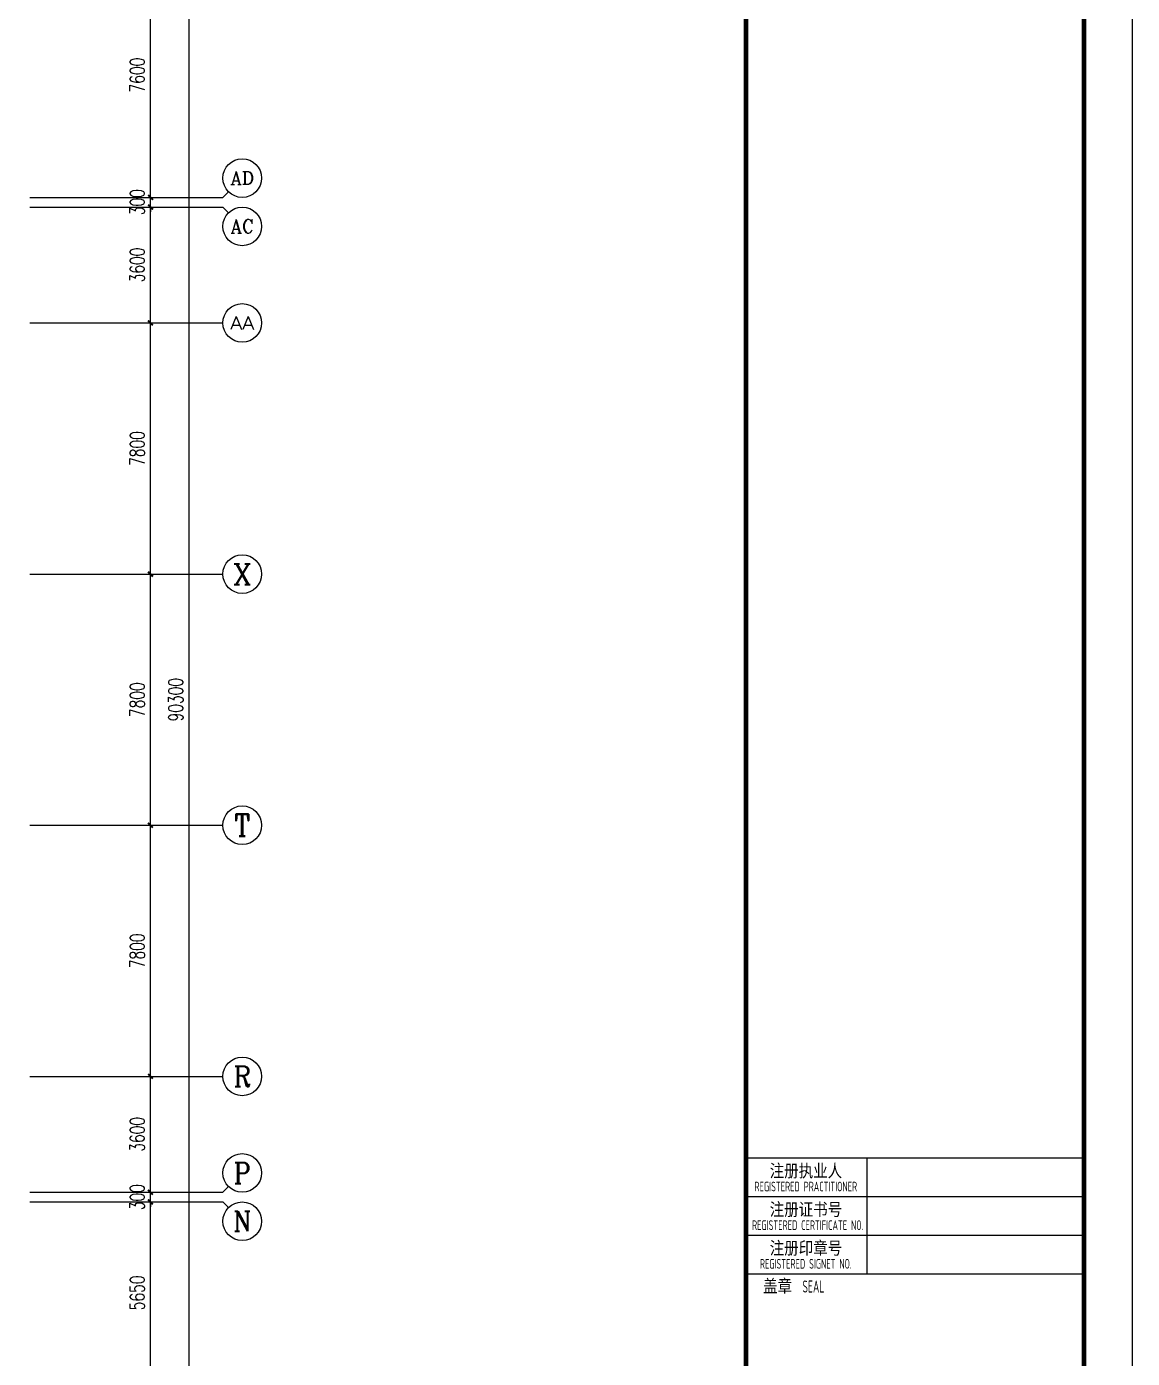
# Model space of a CAD drawing. Extents: x 101023 to 279373, y -114511 to 293844.
# Drawn here: x 245035 to 279373, y -72574 to -31212 of the extents above; entities that cross this region are included whole.
import ezdxf
from ezdxf.enums import TextEntityAlignment as Align

# ---------------------------------------------------------------- set-up
doc = ezdxf.new("R2010")
doc.units = 0
doc.header["$LTSCALE"] = 1000
doc.header["$MEASUREMENT"] = 0
for name, color, linetype in [('AXIS', 3, 'Continuous'), ('AXIS_TEXT', 7, 'Continuous'), ('BTTK', 7, 'Continuous'), ('PUB_TITLE', 7, 'Continuous'), ('STAIR', 2, 'Continuous'), ('WALL', 2, 'Continuous')]:
    doc.layers.add(name, color=color, linetype=linetype)
doc.styles.add('_TCH_AXIS', font='COMPLEX', dxfattribs={"bigfont": 'GBCBIG'})
doc.styles.add('_TCH_DIM_T3', font='SIMPLEX', dxfattribs={"width": 0.705882, "bigfont": 'GBCBIG'})
doc.styles.add('COMPLEX', font='COMPLEX')
doc.styles.add('HZ(TK)', font='geniso.shx', dxfattribs={"width": 0.9, "bigfont": 'hztxt.shx'})
doc.dimstyles.new('_TCH_ARCH&&150', dxfattribs={"dimtxt": 446.25, "dimasz": 150, "dimexe": 375, "dimexo": 450, "dimgap": 189.375, "dimtad": 1, "dimdec": 0, "dimzin": 0, "dimdsep": 46, "dimtxsty": '_TCH_DIM_T3', "dimblk": 'ARCHTICK', "dimcen": 0.09, "dimclrt": 7, "dimazin": 2, "dimtfac": 1, "dimtdec": 0, "dimtix": 1, "dimtmove": 2, "dimatfit": 3, "dimfxl": 1, "dimtolj": 1, "dimtzin": 0, "dimarcsym": 0})

# ---------------------------------------------------------------- blocks, each defined once
blk = doc.blocks.new('vhtemplate_2020年新竖式图框_A0')
at = {"layer": 'BTTK'}
for p, q in [((1179, 321.01), (1109, 321.01)), ((1134, 321.01), (1134, 297.01)), ((1179, 313.01), (1109, 313.01)), ((1179, 305.01), (1109, 305.01)), ((1179, 305.01), (1109, 305.01)), ((1134, 305.01), (1134, 297.01)), ((1179, 297.01), (1109, 297.01))]:
    blk.add_line(p, q, dxfattribs=at)
at = {"layer": 'PUB_TITLE', "color": 7}
blk.add_lwpolyline([(0, 0), (1189, 0), (1189, 841), (0, 841)], close=True, dxfattribs=at)
at = {"layer": 'PUB_TITLE', "const_width": 1}
blk.add_lwpolyline([(25, 10), (1179, 10), (1179, 831), (25, 831)], close=True, dxfattribs=at)
blk.add_lwpolyline([(1109, 10), (1109, 831)], dxfattribs=at)
at = {"layer": 'BTTK', "style": 'HZ(TK)'}
for s, p in [('注册执业人', (1121.42, 318.32)), ('注册证书号', (1121.42, 310.32)), ('注册印章号', (1121.42, 302.32))]:
    blk.add_text(s, height=3, dxfattribs=at).set_placement(p, align=Align.MIDDLE_CENTER)
at = {"layer": 'BTTK', "style": 'HZ(TK)', "width": 0.65}
for s, p in [('REGISTERED PRACTITIONER', (1121.39, 315.16)), ('REGISTERED CERTIFICATE NO.', (1121.78, 307.16)), ('REGISTERED SIGNET NO.', (1121.39, 299.16))]:
    blk.add_text(s, height=2, dxfattribs=at).set_placement(p, align=Align.MIDDLE_CENTER)
at = {"layer": 'BTTK', "color": 1, "style": 'HZ(TK)'}
blk.add_text('盖章  ', height=3, dxfattribs=at).set_placement((1117.25, 294.46), align=Align.MIDDLE_CENTER)
at = {"layer": 'BTTK', "color": 1, "style": 'HZ(TK)', "width": 0.65}
blk.add_text('SEAL', height=2.5, dxfattribs=at).set_placement((1122.96, 294.46), align=Align.MIDDLE_CENTER)
at = {"layer": 'BTTK', "color": 4, "style": 'HZ(TK)', "width": 0.9}
for tag, p in [('合作单位', (1144, 743.5)), ('建设单位', (1144, 209.5)), ('工程名称', (1144, 176.5)), ('子项名称', (1154, 160)), ('图纸名称', (1144, 141))]:
    blk.add_attdef(tag, text='', height=3.5, dxfattribs=at).set_placement(p, align=Align.MIDDLE_CENTER)
for tag, p in [('注册证书号', (1156.5, 309.01)), ('注册印章号', (1156.5, 301.01)), ('设计号', (1154, 193)), ('图别', (1137.75, 34)), ('图号', (1170.25, 34)), ('版本号', (1137.75, 26)), ('日期', (1170.25, 26))]:
    blk.add_attdef(tag, text='', height=3.5, dxfattribs=at).set_placement(p, align=Align.MIDDLE)
blk = doc.blocks.new('_AXISO')
blk.add_circle((0, 0), 0.5)
at = {"layer": 'AXIS_TEXT', "style": 'COMPLEX', "width": 1.041667}
blk.add_attdef('A', text='', height=0.56, dxfattribs=at).set_placement((-0.25, -0.28), (0.25, -0.28), align=Align.FIT)
blk = doc.blocks.new('_ArchTick')
at = {"color": 0, "linetype": 'ByBlock', "const_width": 0.4}
blk.add_lwpolyline([(-0.5, -0.5), (0.5, 0.5)], dxfattribs=at)
blk = doc.blocks.new('*D60')
at = {"layer": 'AXIS', "color": 0, "lineweight": -2, "transparency": 16777216}
for p, q in [((1046908, 863592), (1051783, 863592)), ((1051408, 773292), (1051408, 863592)), ((1046908, 773292), (1051783, 773292))]:
    blk.add_line(p, q, dxfattribs=at)
at = {"layer": 'Defpoints', "color": 0, "transparency": 16777216}
for p in [(1046458, 863592), (1051408, 863592), (1046458, 773292)]:
    blk.add_point(p, dxfattribs=at)
at = {"layer": 'AXIS', "color": 0, "lineweight": -2, "transparency": 16777216, "xscale": 150, "yscale": 150, "zscale": 150}
for p, rotation in [((1051408, 863592), 90), ((1051408, 773292), 270)]:
    blk.add_blockref('_ArchTick', p, dxfattribs=dict(at, rotation=rotation))
at = {"layer": 'AXIS', "color": 7, "transparency": 16777216, "insert": (1050996, 818442), "char_height": 446.2, "attachment_point": 5, "rotation": 90, "style": '_TCH_DIM_T3'}
blk.add_mtext('\\A1;90300', dxfattribs=at)
blk = doc.blocks.new('*D68')
at = {"layer": 'AXIS', "color": 0, "lineweight": -2, "transparency": 16777216}
for p, q in [((1046908, 802842), (1050583, 802842)), ((1050208, 797192), (1050208, 802842)), ((1046908, 797192), (1050583, 797192))]:
    blk.add_line(p, q, dxfattribs=at)
at = {"layer": 'Defpoints', "color": 0, "transparency": 16777216}
for p in [(1046458, 802842), (1050208, 802842), (1046458, 797192)]:
    blk.add_point(p, dxfattribs=at)
at = {"layer": 'AXIS', "color": 0, "lineweight": -2, "transparency": 16777216, "xscale": 150, "yscale": 150, "zscale": 150}
for p, rotation in [((1050208, 802842), 90), ((1050208, 797192), 270)]:
    blk.add_blockref('_ArchTick', p, dxfattribs=dict(at, rotation=rotation))
at = {"layer": 'AXIS', "color": 7, "transparency": 16777216, "insert": (1049796, 800017), "char_height": 446.2, "attachment_point": 5, "rotation": 90, "style": '_TCH_DIM_T3'}
blk.add_mtext('\\A1;5650', dxfattribs=at)
blk = doc.blocks.new('*D69')
at = {"layer": 'AXIS', "color": 0, "lineweight": -2, "transparency": 16777216}
for p, q in [((1050208, 803142), (1050208, 803292)), ((1046908, 803142), (1050583, 803142)), ((1046908, 802842), (1050583, 802842)), ((1050208, 802842), (1050208, 803142)), ((1050208, 802842), (1050208, 802692))]:
    blk.add_line(p, q, dxfattribs=at)
at = {"layer": 'Defpoints', "color": 0, "transparency": 16777216}
for p in [(1046458, 803142), (1046458, 802842), (1050208, 803142)]:
    blk.add_point(p, dxfattribs=at)
at = {"layer": 'AXIS', "color": 0, "lineweight": -2, "transparency": 16777216, "xscale": 150, "yscale": 150, "zscale": 150}
for p, rotation in [((1050208, 803142), 270), ((1050208, 802842), 90)]:
    blk.add_blockref('_ArchTick', p, dxfattribs=dict(at, rotation=rotation))
at = {"layer": 'AXIS', "color": 7, "transparency": 16777216, "insert": (1049796, 802992), "char_height": 446.2, "attachment_point": 5, "rotation": 90, "style": '_TCH_DIM_T3'}
blk.add_mtext('\\A1;300', dxfattribs=at)
blk = doc.blocks.new('*D70')
at = {"layer": 'AXIS', "color": 0, "lineweight": -2, "transparency": 16777216}
for p, q in [((1046908, 806742), (1050583, 806742)), ((1050208, 803142), (1050208, 806742)), ((1046908, 803142), (1050583, 803142))]:
    blk.add_line(p, q, dxfattribs=at)
at = {"layer": 'Defpoints', "color": 0, "transparency": 16777216}
for p in [(1046458, 806742), (1050208, 806742), (1046458, 803142)]:
    blk.add_point(p, dxfattribs=at)
at = {"layer": 'AXIS', "color": 0, "lineweight": -2, "transparency": 16777216, "xscale": 150, "yscale": 150, "zscale": 150}
for p, rotation in [((1050208, 806742), 90), ((1050208, 803142), 270)]:
    blk.add_blockref('_ArchTick', p, dxfattribs=dict(at, rotation=rotation))
at = {"layer": 'AXIS', "color": 7, "transparency": 16777216, "insert": (1049796, 804942), "char_height": 446.2, "attachment_point": 5, "rotation": 90, "style": '_TCH_DIM_T3'}
blk.add_mtext('\\A1;3600', dxfattribs=at)
blk = doc.blocks.new('*D71')
at = {"layer": 'AXIS', "color": 0, "lineweight": -2, "transparency": 16777216}
for p, q in [((1046908, 814542), (1050583, 814542)), ((1050208, 806742), (1050208, 814542)), ((1046908, 806742), (1050583, 806742))]:
    blk.add_line(p, q, dxfattribs=at)
at = {"layer": 'Defpoints', "color": 0, "transparency": 16777216}
for p in [(1046458, 814542), (1050208, 814542), (1046458, 806742)]:
    blk.add_point(p, dxfattribs=at)
at = {"layer": 'AXIS', "color": 0, "lineweight": -2, "transparency": 16777216, "xscale": 150, "yscale": 150, "zscale": 150}
for p, rotation in [((1050208, 814542), 90), ((1050208, 806742), 270)]:
    blk.add_blockref('_ArchTick', p, dxfattribs=dict(at, rotation=rotation))
at = {"layer": 'AXIS', "color": 7, "transparency": 16777216, "insert": (1049796, 810642), "char_height": 446.2, "attachment_point": 5, "rotation": 90, "style": '_TCH_DIM_T3'}
blk.add_mtext('\\A1;7800', dxfattribs=at)
blk = doc.blocks.new('*D72')
at = {"layer": 'AXIS', "color": 0, "lineweight": -2, "transparency": 16777216}
for p, q in [((1046908, 822342), (1050583, 822342)), ((1050208, 814542), (1050208, 822342)), ((1046908, 814542), (1050583, 814542))]:
    blk.add_line(p, q, dxfattribs=at)
at = {"layer": 'Defpoints', "color": 0, "transparency": 16777216}
for p in [(1046458, 822342), (1050208, 822342), (1046458, 814542)]:
    blk.add_point(p, dxfattribs=at)
at = {"layer": 'AXIS', "color": 0, "lineweight": -2, "transparency": 16777216, "xscale": 150, "yscale": 150, "zscale": 150}
for p, rotation in [((1050208, 822342), 90), ((1050208, 814542), 270)]:
    blk.add_blockref('_ArchTick', p, dxfattribs=dict(at, rotation=rotation))
at = {"layer": 'AXIS', "color": 7, "transparency": 16777216, "insert": (1049796, 818442), "char_height": 446.2, "attachment_point": 5, "rotation": 90, "style": '_TCH_DIM_T3'}
blk.add_mtext('\\A1;7800', dxfattribs=at)
blk = doc.blocks.new('*D73')
at = {"layer": 'AXIS', "color": 0, "lineweight": -2, "transparency": 16777216}
for p, q in [((1046908, 830142), (1050583, 830142)), ((1050208, 822342), (1050208, 830142)), ((1046908, 822342), (1050583, 822342))]:
    blk.add_line(p, q, dxfattribs=at)
at = {"layer": 'Defpoints', "color": 0, "transparency": 16777216}
for p in [(1046458, 830142), (1050208, 830142), (1046458, 822342)]:
    blk.add_point(p, dxfattribs=at)
at = {"layer": 'AXIS', "color": 0, "lineweight": -2, "transparency": 16777216, "xscale": 150, "yscale": 150, "zscale": 150}
for p, rotation in [((1050208, 830142), 90), ((1050208, 822342), 270)]:
    blk.add_blockref('_ArchTick', p, dxfattribs=dict(at, rotation=rotation))
at = {"layer": 'AXIS', "color": 7, "transparency": 16777216, "insert": (1049796, 826242), "char_height": 446.2, "attachment_point": 5, "rotation": 90, "style": '_TCH_DIM_T3'}
blk.add_mtext('\\A1;7800', dxfattribs=at)
blk = doc.blocks.new('*D74')
at = {"layer": 'AXIS', "color": 0, "lineweight": -2, "transparency": 16777216}
for p, q in [((1046908, 833742), (1050583, 833742)), ((1050208, 830142), (1050208, 833742)), ((1046908, 830142), (1050583, 830142))]:
    blk.add_line(p, q, dxfattribs=at)
at = {"layer": 'Defpoints', "color": 0, "transparency": 16777216}
for p in [(1046458, 833742), (1050208, 833742), (1046458, 830142)]:
    blk.add_point(p, dxfattribs=at)
at = {"layer": 'AXIS', "color": 0, "lineweight": -2, "transparency": 16777216, "xscale": 150, "yscale": 150, "zscale": 150}
for p, rotation in [((1050208, 833742), 90), ((1050208, 830142), 270)]:
    blk.add_blockref('_ArchTick', p, dxfattribs=dict(at, rotation=rotation))
at = {"layer": 'AXIS', "color": 7, "transparency": 16777216, "insert": (1049796, 831942), "char_height": 446.2, "attachment_point": 5, "rotation": 90, "style": '_TCH_DIM_T3'}
blk.add_mtext('\\A1;3600', dxfattribs=at)
blk = doc.blocks.new('*D75')
at = {"layer": 'AXIS', "color": 0, "lineweight": -2, "transparency": 16777216}
for p, q in [((1046908, 834042), (1050583, 834042)), ((1050208, 834042), (1050208, 834192)), ((1050208, 833742), (1050208, 834042)), ((1046908, 833742), (1050583, 833742)), ((1050208, 833742), (1050208, 833592))]:
    blk.add_line(p, q, dxfattribs=at)
at = {"layer": 'Defpoints', "color": 0, "transparency": 16777216}
for p in [(1046458, 834042), (1050208, 834042), (1046458, 833742)]:
    blk.add_point(p, dxfattribs=at)
at = {"layer": 'AXIS', "color": 0, "lineweight": -2, "transparency": 16777216, "xscale": 150, "yscale": 150, "zscale": 150}
for p, rotation in [((1050208, 834042), 270), ((1050208, 833742), 90)]:
    blk.add_blockref('_ArchTick', p, dxfattribs=dict(at, rotation=rotation))
at = {"layer": 'AXIS', "color": 7, "transparency": 16777216, "insert": (1049796, 833892), "char_height": 446.2, "attachment_point": 5, "rotation": 90, "style": '_TCH_DIM_T3'}
blk.add_mtext('\\A1;300', dxfattribs=at)
blk = doc.blocks.new('*D76')
at = {"layer": 'AXIS', "color": 0, "lineweight": -2, "transparency": 16777216}
for p, q in [((1046908, 841642), (1050583, 841642)), ((1050208, 834042), (1050208, 841642)), ((1046908, 834042), (1050583, 834042))]:
    blk.add_line(p, q, dxfattribs=at)
at = {"layer": 'Defpoints', "color": 0, "transparency": 16777216}
for p in [(1046458, 841642), (1050208, 841642), (1046458, 834042)]:
    blk.add_point(p, dxfattribs=at)
at = {"layer": 'AXIS', "color": 0, "lineweight": -2, "transparency": 16777216, "xscale": 150, "yscale": 150, "zscale": 150}
for p, rotation in [((1050208, 841642), 90), ((1050208, 834042), 270)]:
    blk.add_blockref('_ArchTick', p, dxfattribs=dict(at, rotation=rotation))
at = {"layer": 'AXIS', "color": 7, "transparency": 16777216, "insert": (1049796, 837842), "char_height": 446.2, "attachment_point": 5, "rotation": 90, "style": '_TCH_DIM_T3'}
blk.add_mtext('\\A1;7600', dxfattribs=at)
blk = doc.blocks.new('ERT')
at = {"layer": 'AXIS'}
for p, q in [((1046458.2, 834042.1), (1052458.2, 834042.1)), ((1052633.9, 834217.8), (1052458.2, 834042.1)), ((1046458.2, 833742.1), (1052458.2, 833742.1)), ((1052633.9, 833566.3), (1052458.2, 833742.1)), ((1046458.2, 830142.1), (1052458.2, 830142.1)), ((1046458.2, 822342.1), (1052458.2, 822342.1)), ((1046458.2, 814542.1), (1052458.2, 814542.1)), ((1046458.2, 806742.1), (1052458.2, 806742.1)), ((1052633.9, 803317.8), (1052458.2, 803142.1)), ((1046458.2, 803142.1), (1052458.2, 803142.1)), ((1046458.2, 802842.1), (1052458.2, 802842.1)), ((1052633.9, 802666.3), (1052458.2, 802842.1))]:
    blk.add_line(p, q, dxfattribs=at)
ref = blk.add_blockref('_AXISO', (1053058.2, 834642.1), dxfattribs=dict(at, xscale=1200, yscale=1200, zscale=1200))
ref.add_attrib('A', 'AD', dxfattribs={"layer": 'AXIS_TEXT', "height": 406.3, "style": '_TCH_AXIS'}).set_placement((1052690.6, 834438.9), (1053425.8, 834438.9), align=Align.FIT)
ref = blk.add_blockref('_AXISO', (1053058.2, 833142.1), dxfattribs=dict(at, xscale=1200, yscale=1200, zscale=1200))
ref.add_attrib('A', 'AC', dxfattribs={"layer": 'AXIS_TEXT', "height": 423.25, "style": '_TCH_AXIS'}).set_placement((1052695.4, 832930.5), (1053421, 832930.5), align=Align.FIT)
ref = blk.add_blockref('_AXISO', (1053058.2, 830142.1), dxfattribs=dict(at, xscale=1200, yscale=1200, zscale=1200))
ref.add_attrib('A', 'AA', dxfattribs={"layer": 'AXIS_TEXT', "height": 398.24, "style": '_TCH_AXIS'}).set_placement((1052688.4, 829943), (1053428, 829943), align=Align.FIT)
ref = blk.add_blockref('_AXISO', (1053058.2, 822342.1), dxfattribs=dict(at, xscale=1200, yscale=1200, zscale=1200))
ref.add_attrib('A', 'X', dxfattribs={"layer": 'AXIS_TEXT', "height": 637.8, "style": '_TCH_AXIS'}).set_placement((1052784.9, 822023.2), (1053331.5, 822023.2), align=Align.FIT)
ref = blk.add_blockref('_AXISO', (1053058.2, 814542.1), dxfattribs=dict(at, xscale=1200, yscale=1200, zscale=1200))
ref.add_attrib('A', 'T', dxfattribs={"layer": 'AXIS_TEXT', "height": 683.5, "style": '_TCH_AXIS'}).set_placement((1052814.1, 814200.3), (1053302.3, 814200.3), align=Align.FIT)
ref = blk.add_blockref('_AXISO', (1053058.2, 806742.1), dxfattribs=dict(at, xscale=1200, yscale=1200, zscale=1200))
ref.add_attrib('A', 'R', dxfattribs={"layer": 'AXIS_TEXT', "height": 637.8, "style": '_TCH_AXIS'}).set_placement((1052784.9, 806423.2), (1053331.5, 806423.2), align=Align.FIT)
ref = blk.add_blockref('_AXISO', (1053058.2, 803742.1), dxfattribs=dict(at, xscale=1200, yscale=1200, zscale=1200))
ref.add_attrib('A', 'P', dxfattribs={"layer": 'AXIS_TEXT', "height": 652.9, "style": '_TCH_AXIS'}).set_placement((1052793.9, 803415.6), (1053322.5, 803415.6), align=Align.FIT)
ref = blk.add_blockref('_AXISO', (1053058.2, 802242.1), dxfattribs=dict(at, xscale=1200, yscale=1200, zscale=1200))
ref.add_attrib('A', 'N', dxfattribs={"layer": 'AXIS_TEXT', "height": 622.9, "style": '_TCH_AXIS'}).set_placement((1052776.4, 801930.6), (1053340, 801930.6), align=Align.FIT)
for p1, p2, distance, picture, middle in [((1046458.2, 773292.1), (1046458.2, 863592.1), -4950, '*D60', (1050995.7, 818442.1)), ((1046458.2, 834042.1), (1046458.2, 841642.1), -3750, '*D76', (1049795.7, 837842.1)), ((1046458.2, 833742.1), (1046458.2, 834042.1), -3750, '*D75', (1049795.7, 833892.1)), ((1046458.2, 830142.1), (1046458.2, 833742.1), -3750, '*D74', (1049795.7, 831942.1)), ((1046458.2, 822342.1), (1046458.2, 830142.1), -3750, '*D73', (1049795.7, 826242.1)), ((1046458.2, 814542.1), (1046458.2, 822342.1), -3750, '*D72', (1049795.7, 818442.1)), ((1046458.2, 806742.1), (1046458.2, 814542.1), -3750, '*D71', (1049795.7, 810642.1)), ((1046458.2, 803142.1), (1046458.2, 806742.1), -3750, '*D70', (1049795.7, 804942.1)), ((1046458.2, 802842.1), (1046458.2, 803142.1), -3750, '*D69', (1049795.7, 802992.1)), ((1046458.2, 797192.1), (1046458.2, 802842.1), -3750, '*D68', (1049795.7, 800017.1))]:
    dim = blk.add_aligned_dim(p1=p1, p2=p2, distance=distance, dimstyle='_TCH_ARCH&&150', dxfattribs=at)
    dim.commit()
    dim.dimension.update_dxf_attribs({"geometry": picture, "text_midpoint": middle})
blk = doc.blocks.new('A$C40CE5D7B')
at = {"layer": 'WALL'}
blk.add_blockref('ERT', (-917658, -755022), dxfattribs=at)

msp = doc.modelspace()

# ---------------------------------------------------------------- block references
at = {"layer": 'STAIR'}
msp.add_blockref('A$C40CE5D7B', (116330, -115536), dxfattribs=at)
at = {"layer": 'WALL', "xscale": 150, "yscale": 150, "zscale": 150}
msp.add_blockref('vhtemplate_2020年新竖式图框_A0', (101023, -114511), dxfattribs=at)

doc.saveas('drawing.dxf')
